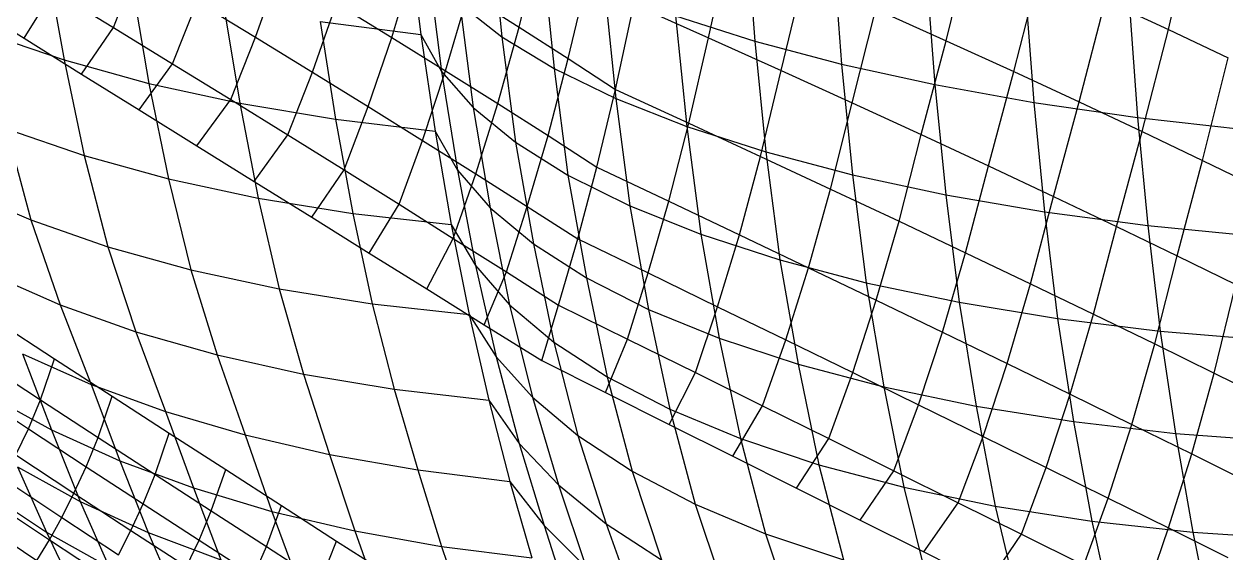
# Model space of a CAD drawing. Extents: x -429 to 429, y -1 to 209.
# Drawn here: x -376.27 to -356.14, y 60.37 to 69.22 of the extents above; entities that cross this region are included whole.
import ezdxf

# ---------------------------------------------------------------- set-up
doc = ezdxf.new("R2010")
doc.units = 0

msp = doc.modelspace()

# ---------------------------------------------------------------- linework, layer by layer
at = {"layer": 'default', "color": 3, "linetype": 'CONTINUOUS'}
for p, q in [((-357.105, 69.133, 155.335), (-356.682, 70.947, 155.571)), ((-367.977, 69.175, 164.853), (-367.626, 70.581, 165.031)), ((-364.805, 68.995, 161.44), (-364.462, 70.552, 161.622)), ((-360.827, 68.945, 158.532), (-360.408, 70.632, 158.783)), ((-370.108, 69.002, 167.136), (-369.724, 70.267, 167.346)), ((-374.767, 69.166, 171.374), (-374.366, 70.201, 171.613)), ((-372.392, 69.004, 169.295), (-371.989, 70.15, 169.53)), ((-367.153, 68.646, 163.573), (-366.821, 70.061, 163.739)), ((-359.691, 68.428, 157.419), (-359.259, 70.121, 157.679)), ((-363.586, 68.446, 160.42), (-363.214, 70.008, 160.634)), ((-376.265, 68.988, 172.188), (-375.772, 69.779, 172.518)), ((-375.772, 69.779, 172.518), (-374.767, 69.166, 171.374)), ((-369.208, 68.443, 165.907), (-368.834, 69.716, 166.111)), ((-368.834, 69.716, 166.111), (-367.977, 69.175, 164.853)), ((-377.229, 69.588, 173.367), (-376.265, 68.988, 172.188)), ((-373.779, 68.56, 170.216), (-373.368, 69.598, 170.463)), ((-373.368, 69.598, 170.463), (-372.392, 69.004, 169.295)), ((-371.437, 68.418, 168.109), (-371.035, 69.571, 168.343)), ((-371.035, 69.571, 168.343), (-370.108, 69.002, 167.136)), ((-366.362, 68.129, 162.271), (-366.054, 69.553, 162.423)), ((-366.362, 68.129, 162.271), (-366.054, 69.553, 162.423)), ((-366.054, 69.553, 162.423), (-364.805, 68.995, 161.44)), ((-362.398, 67.906, 159.366), (-362.001, 69.472, 159.604)), ((-362.001, 69.472, 159.604), (-360.827, 68.945, 158.532)), ((-358.596, 67.922, 156.267), (-358.157, 69.621, 156.529)), ((-358.157, 69.621, 156.529), (-357.105, 69.133, 155.335)), ((-375.302, 68.388, 171.009), (-374.767, 69.166, 171.374)), ((-374.767, 69.166, 171.374), (-373.779, 68.56, 170.216)), ((-368.335, 67.894, 164.659), (-367.977, 69.175, 164.853)), ((-367.977, 69.175, 164.853), (-367.153, 68.646, 163.573)), ((-357.543, 67.427, 155.077), (-357.105, 69.133, 155.335)), ((-357.105, 69.133, 155.335), (-356.103, 68.658, 154.098)), ((-376.265, 68.988, 172.188), (-375.302, 68.388, 171.009)), ((-372.806, 67.961, 169.044), (-372.392, 69.004, 169.295)), ((-372.392, 69.004, 169.295), (-371.437, 68.418, 168.109)), ((-370.504, 67.842, 166.906), (-370.108, 69.002, 167.136)), ((-370.108, 69.002, 167.136), (-369.208, 68.443, 165.907)), ((-365.134, 67.565, 161.264), (-364.805, 68.995, 161.44)), ((-364.805, 68.995, 161.44), (-363.586, 68.446, 160.42)), ((-361.242, 67.374, 158.277), (-360.827, 68.945, 158.532)), ((-360.827, 68.945, 158.532), (-359.691, 68.428, 157.419)), ((-367.491, 67.357, 163.392), (-367.153, 68.646, 163.573)), ((-367.153, 68.646, 163.573), (-366.362, 68.129, 162.271)), ((-356.532, 66.943, 153.851), (-356.103, 68.658, 154.098)), ((-374.339, 67.789, 169.83), (-373.779, 68.56, 170.216)), ((-373.779, 68.56, 170.216), (-372.806, 67.961, 169.044)), ((-369.593, 67.275, 165.686), (-369.208, 68.443, 165.907)), ((-369.208, 68.443, 165.907), (-368.335, 67.894, 164.659)), ((-363.933, 67.009, 160.225), (-363.586, 68.446, 160.42)), ((-363.586, 68.446, 160.42), (-362.398, 67.906, 159.366)), ((-375.302, 68.388, 171.009), (-374.339, 67.789, 169.83)), ((-371.85, 67.37, 167.859), (-371.437, 68.418, 168.109)), ((-371.437, 68.418, 168.109), (-370.504, 67.842, 166.906)), ((-360.119, 66.852, 157.155), (-359.691, 68.428, 157.419)), ((-359.691, 68.428, 157.419), (-358.596, 67.922, 156.267)), ((-366.675, 66.83, 162.106), (-366.362, 68.129, 162.271)), ((-366.675, 66.83, 162.106), (-366.362, 68.129, 162.271)), ((-366.362, 68.129, 162.271), (-365.134, 67.565, 161.264)), ((-373.376, 67.189, 168.651), (-372.806, 67.961, 169.044)), ((-372.806, 67.961, 169.044), (-371.85, 67.37, 167.859)), ((-370.909, 66.785, 166.661), (-370.504, 67.842, 166.906)), ((-370.504, 67.842, 166.906), (-369.593, 67.275, 165.686)), ((-368.704, 66.717, 164.449), (-368.335, 67.894, 164.659)), ((-368.335, 67.894, 164.659), (-367.491, 67.357, 163.392)), ((-362.76, 66.462, 159.156), (-362.398, 67.906, 159.366)), ((-362.398, 67.906, 159.366), (-361.242, 67.374, 158.277)), ((-359.03, 66.339, 156), (-358.596, 67.922, 156.267)), ((-358.596, 67.922, 156.267), (-357.543, 67.427, 155.077)), ((-374.339, 67.789, 169.83), (-373.376, 67.189, 168.651)), ((-365.469, 66.26, 161.074), (-365.134, 67.565, 161.264)), ((-365.134, 67.565, 161.264), (-363.933, 67.009, 160.225)), ((-357.975, 65.837, 154.814), (-357.543, 67.427, 155.077)), ((-357.543, 67.427, 155.077), (-356.532, 66.943, 153.851)), ((-372.413, 66.59, 167.471), (-371.85, 67.37, 167.859)), ((-371.85, 67.37, 167.859), (-370.909, 66.785, 166.661)), ((-369.986, 66.208, 165.45), (-369.593, 67.275, 165.686)), ((-369.593, 67.275, 165.686), (-368.704, 66.717, 164.449)), ((-367.839, 66.169, 163.196), (-367.491, 67.357, 163.392)), ((-367.491, 67.357, 163.392), (-366.675, 66.83, 162.106)), ((-361.615, 65.924, 158.057), (-361.242, 67.374, 158.277)), ((-361.242, 67.374, 158.277), (-360.119, 66.852, 157.155)), ((-373.376, 67.189, 168.651), (-372.413, 66.59, 167.471)), ((-366.996, 65.631, 161.927), (-366.675, 66.83, 162.106)), ((-366.996, 65.631, 161.927), (-366.675, 66.83, 162.106)), ((-366.675, 66.83, 162.106), (-365.469, 66.26, 161.074)), ((-364.287, 65.699, 160.015), (-363.933, 67.009, 160.225)), ((-363.933, 67.009, 160.225), (-362.76, 66.462, 159.156)), ((-360.499, 65.395, 156.928), (-360.119, 66.852, 157.155)), ((-360.119, 66.852, 157.155), (-359.03, 66.339, 156)), ((-356.956, 65.346, 153.597), (-356.532, 66.943, 153.851)), ((-356.532, 66.943, 153.851), (-355.566, 66.472, 152.589)), ((-371.449, 65.99, 166.292), (-370.909, 66.785, 166.661)), ((-370.909, 66.785, 166.661), (-369.986, 66.208, 165.45)), ((-369.079, 65.638, 164.226), (-368.704, 66.717, 164.449)), ((-368.704, 66.717, 164.449), (-367.839, 66.169, 163.196)), ((-372.413, 66.59, 167.471), (-371.449, 65.99, 166.292)), ((-363.129, 65.146, 158.93), (-362.76, 66.462, 159.156)), ((-362.76, 66.462, 159.156), (-361.615, 65.924, 158.057)), ((-365.814, 65.058, 160.868), (-365.469, 66.26, 161.074)), ((-365.469, 66.26, 161.074), (-364.287, 65.699, 160.015)), ((-359.412, 64.876, 155.771), (-359.03, 66.339, 156)), ((-359.03, 66.339, 156), (-357.975, 65.837, 154.814)), ((-370.486, 65.39, 165.113), (-369.986, 66.208, 165.45)), ((-369.986, 66.208, 165.45), (-369.079, 65.638, 164.226)), ((-368.189, 65.076, 162.99), (-367.839, 66.169, 163.196)), ((-367.839, 66.169, 163.196), (-366.996, 65.631, 161.927)), ((-371.449, 65.99, 166.292), (-370.486, 65.39, 165.113)), ((-361.995, 64.603, 157.819), (-361.615, 65.924, 158.057)), ((-361.615, 65.924, 158.057), (-360.499, 65.395, 156.928)), ((-358.357, 64.368, 154.585), (-357.975, 65.837, 154.814)), ((-357.975, 65.837, 154.814), (-356.956, 65.346, 153.597)), ((-369.523, 64.791, 163.934), (-369.079, 65.638, 164.226)), ((-369.079, 65.638, 164.226), (-368.189, 65.076, 162.99)), ((-367.316, 64.521, 161.742), (-366.996, 65.631, 161.927)), ((-367.316, 64.521, 161.742), (-366.996, 65.631, 161.927)), ((-366.996, 65.631, 161.927), (-365.814, 65.058, 160.868)), ((-364.652, 64.494, 159.787), (-364.287, 65.699, 160.015)), ((-364.287, 65.699, 160.015), (-363.129, 65.146, 158.93)), ((-370.486, 65.39, 165.113), (-369.523, 64.791, 163.934)), ((-360.886, 64.068, 156.684), (-360.499, 65.395, 156.928)), ((-360.499, 65.395, 156.928), (-359.412, 64.876, 155.771)), ((-357.333, 63.87, 153.373), (-356.956, 65.346, 153.597)), ((-356.956, 65.346, 153.597), (-355.974, 64.865, 152.351)), ((-368.56, 64.191, 162.755), (-368.189, 65.076, 162.99)), ((-368.189, 65.076, 162.99), (-367.316, 64.521, 161.742)), ((-366.162, 63.953, 160.653), (-365.814, 65.058, 160.868)), ((-365.814, 65.058, 160.868), (-364.652, 64.494, 159.787)), ((-363.51, 63.939, 158.685), (-363.129, 65.146, 158.93)), ((-363.129, 65.146, 158.93), (-361.995, 64.603, 157.819)), ((-359.804, 63.544, 155.523), (-359.412, 64.876, 155.771)), ((-359.412, 64.876, 155.771), (-358.357, 64.368, 154.585)), ((-356.34, 63.382, 152.134), (-355.974, 64.865, 152.351)), ((-369.523, 64.791, 163.934), (-368.56, 64.191, 162.755)), ((-367.597, 63.592, 161.576), (-367.316, 64.521, 161.742)), ((-367.597, 63.592, 161.576), (-367.316, 64.521, 161.742)), ((-367.316, 64.521, 161.742), (-366.162, 63.953, 160.653)), ((-365.023, 63.391, 159.548), (-364.652, 64.494, 159.787)), ((-364.652, 64.494, 159.787), (-363.51, 63.939, 158.685)), ((-362.388, 63.392, 157.563), (-361.995, 64.603, 157.819)), ((-361.995, 64.603, 157.819), (-360.886, 64.068, 156.684)), ((-358.747, 63.029, 154.339), (-358.357, 64.368, 154.585)), ((-358.357, 64.368, 154.585), (-357.333, 63.87, 153.373)), ((-368.56, 64.191, 162.755), (-367.597, 63.592, 161.576)), ((-361.287, 62.853, 156.419), (-360.886, 64.068, 156.684)), ((-360.886, 64.068, 156.684), (-359.804, 63.544, 155.523)), ((-366.53, 63.058, 160.401), (-366.162, 63.953, 160.653)), ((-366.162, 63.953, 160.653), (-365.023, 63.391, 159.548)), ((-363.899, 62.836, 158.427), (-363.51, 63.939, 158.685)), ((-363.51, 63.939, 158.685), (-362.388, 63.392, 157.563)), ((-357.717, 62.525, 153.131), (-357.333, 63.87, 153.373)), ((-357.333, 63.87, 153.373), (-356.34, 63.382, 152.134)), ((-367.597, 63.592, 161.576), (-366.53, 63.058, 160.401)), ((-360.208, 62.324, 155.256), (-359.804, 63.544, 155.523)), ((-359.804, 63.544, 155.523), (-358.747, 63.029, 154.339)), ((-365.464, 62.524, 159.225), (-365.023, 63.391, 159.548)), ((-365.023, 63.391, 159.548), (-363.899, 62.836, 158.427)), ((-362.791, 62.288, 157.29), (-362.388, 63.392, 157.563)), ((-362.388, 63.392, 157.563), (-361.287, 62.853, 156.419)), ((-356.714, 62.031, 151.901), (-356.34, 63.382, 152.134)), ((-356.34, 63.382, 152.134), (-355.38, 62.906, 150.87)), ((-366.53, 63.058, 160.401), (-365.464, 62.524, 159.225)), ((-359.15, 61.803, 154.072), (-358.747, 63.029, 154.339)), ((-358.747, 63.029, 154.339), (-357.717, 62.525, 153.131)), ((-364.397, 61.99, 158.05), (-363.899, 62.836, 158.427)), ((-363.899, 62.836, 158.427), (-362.791, 62.288, 157.29)), ((-361.699, 61.747, 156.138), (-361.287, 62.853, 156.419)), ((-361.287, 62.853, 156.419), (-360.208, 62.324, 155.256)), ((-365.464, 62.524, 159.225), (-364.397, 61.99, 158.05)), ((-358.114, 61.292, 152.869), (-357.717, 62.525, 153.131)), ((-357.717, 62.525, 153.131), (-356.714, 62.031, 151.901)), ((-363.33, 61.456, 156.874), (-362.791, 62.288, 157.29)), ((-362.791, 62.288, 157.29), (-361.699, 61.747, 156.138)), ((-360.623, 61.213, 154.97), (-360.208, 62.324, 155.256)), ((-360.208, 62.324, 155.256), (-359.15, 61.803, 154.072)), ((-357.1, 60.791, 151.647), (-356.714, 62.031, 151.901)), ((-356.714, 62.031, 151.901), (-355.739, 61.548, 150.648)), ((-364.397, 61.99, 158.05), (-363.33, 61.456, 156.874)), ((-359.563, 60.687, 153.788), (-359.15, 61.803, 154.072)), ((-359.15, 61.803, 154.072), (-358.114, 61.292, 152.869)), ((-362.264, 60.922, 155.699), (-361.699, 61.747, 156.138)), ((-361.699, 61.747, 156.138), (-360.623, 61.213, 154.97)), ((-363.33, 61.456, 156.874), (-362.264, 60.922, 155.699)), ((-361.197, 60.389, 154.523), (-360.623, 61.213, 154.97)), ((-360.623, 61.213, 154.97), (-359.563, 60.687, 153.788)), ((-358.52, 60.168, 152.591), (-358.114, 61.292, 152.869)), ((-358.114, 61.292, 152.869), (-357.1, 60.791, 151.647)), ((-362.264, 60.922, 155.699), (-361.197, 60.389, 154.523)), ((-357.493, 59.657, 151.379), (-357.1, 60.791, 151.647)), ((-357.1, 60.791, 151.647), (-356.109, 60.299, 150.407)), ((-360.13, 59.855, 153.348), (-359.563, 60.687, 153.788)), ((-359.563, 60.687, 153.788), (-358.52, 60.168, 152.591)), ((-361.197, 60.389, 154.523), (-360.13, 59.855, 153.348))]:
    msp.add_line(p, q, dxfattribs=at)
at = {"layer": 'default', "color": 5, "linetype": 'CONTINUOUS'}
for p, q in [((-369.829, 70.712, 132.46), (-369.625, 69.049, 132.773)), ((-369.829, 70.712, 132.46), (-369.625, 69.049, 132.773)), ((-368.448, 70.811, 126.739), (-368.265, 69.008, 127.046)), ((-364.181, 70.832, 120.464), (-364.029, 68.94, 120.757)), ((-375.895, 70.286, 136.001), (-375.597, 68.624, 136.403)), ((-367.577, 70.304, 125.072), (-367.391, 68.479, 125.385)), ((-362.725, 70.444, 119.305), (-362.576, 68.554, 119.598)), ((-369.49, 70.131, 130.602), (-369.276, 68.43, 130.926)), ((-361.158, 70.093, 118.309), (-361.013, 68.21, 118.6)), ((-374.46, 69.888, 134.951), (-374.175, 68.232, 135.347)), ((-366.543, 69.819, 123.509), (-366.355, 67.979, 123.827)), ((-359.497, 69.781, 117.487), (-359.356, 67.912, 117.774)), ((-372.926, 69.547, 134.056), (-372.655, 67.901, 134.441)), ((-368.967, 69.561, 128.791), (-368.265, 69.008, 127.046)), ((-368.967, 69.561, 128.791), (-368.745, 67.828, 129.125)), ((-357.758, 69.512, 116.848), (-357.622, 67.662, 117.128)), ((-371.309, 69.267, 133.328), (-369.625, 69.049, 132.773)), ((-371.309, 69.267, 133.328), (-371.053, 67.633, 133.695)), ((-365.356, 69.363, 122.066), (-364.029, 68.94, 120.757)), ((-365.356, 69.363, 122.066), (-365.169, 67.512, 122.387)), ((-376.909, 69.074, 137.6), (-375.597, 68.624, 136.403)), ((-369.625, 69.049, 132.773), (-369.276, 68.43, 130.926)), ((-369.625, 69.049, 132.773), (-369.385, 67.432, 133.116)), ((-369.625, 69.049, 132.773), (-369.385, 67.432, 133.116)), ((-368.265, 69.008, 127.046), (-367.391, 68.479, 125.385)), ((-368.265, 69.008, 127.046), (-368.037, 67.248, 127.39)), ((-364.029, 68.94, 120.757), (-362.576, 68.554, 119.598)), ((-364.029, 68.94, 120.757), (-363.843, 67.085, 121.081)), ((-375.597, 68.624, 136.403), (-374.175, 68.232, 135.347)), ((-375.597, 68.624, 136.403), (-375.26, 67.022, 136.837)), ((-367.391, 68.479, 125.385), (-366.355, 67.979, 123.827)), ((-367.391, 68.479, 125.385), (-367.16, 66.698, 125.737)), ((-362.576, 68.554, 119.598), (-361.013, 68.21, 118.6)), ((-362.576, 68.554, 119.598), (-362.392, 66.702, 119.922)), ((-374.175, 68.232, 135.347), (-372.655, 67.901, 134.441)), ((-374.175, 68.232, 135.347), (-373.85, 66.634, 135.774)), ((-369.276, 68.43, 130.926), (-368.745, 67.828, 129.125)), ((-369.276, 68.43, 130.926), (-369.01, 66.779, 131.288)), ((-361.013, 68.21, 118.6), (-359.356, 67.912, 117.774)), ((-361.013, 68.21, 118.6), (-360.832, 66.366, 118.923)), ((-372.655, 67.901, 134.441), (-371.053, 67.633, 133.695)), ((-372.655, 67.901, 134.441), (-372.347, 66.31, 134.856)), ((-368.745, 67.828, 129.125), (-368.037, 67.248, 127.39)), ((-368.745, 67.828, 129.125), (-368.459, 66.149, 129.506)), ((-366.355, 67.979, 123.827), (-365.169, 67.512, 122.387)), ((-366.355, 67.979, 123.827), (-366.123, 66.182, 124.186)), ((-359.356, 67.912, 117.774), (-357.622, 67.662, 117.128)), ((-359.356, 67.912, 117.774), (-359.179, 66.081, 118.093)), ((-371.053, 67.633, 133.695), (-369.385, 67.432, 133.116)), ((-371.053, 67.633, 133.695), (-370.762, 66.054, 134.09)), ((-357.622, 67.662, 117.128), (-355.831, 67.462, 116.67)), ((-357.622, 67.662, 117.128), (-357.45, 65.851, 117.442)), ((-376.562, 67.471, 138.034), (-375.26, 67.022, 136.837)), ((-376.562, 67.471, 138.034), (-376.153, 65.947, 138.521)), ((-369.385, 67.432, 133.116), (-369.01, 66.779, 131.288)), ((-369.385, 67.432, 133.116), (-369.113, 65.868, 133.485)), ((-369.385, 67.432, 133.116), (-369.113, 65.868, 133.485)), ((-365.169, 67.512, 122.387), (-363.843, 67.085, 121.081)), ((-365.169, 67.512, 122.387), (-364.936, 65.707, 122.75)), ((-368.037, 67.248, 127.39), (-367.16, 66.698, 125.737)), ((-368.037, 67.248, 127.39), (-367.736, 65.546, 127.789)), ((-363.843, 67.085, 121.081), (-362.392, 66.702, 119.922)), ((-363.843, 67.085, 121.081), (-363.612, 65.276, 121.447)), ((-375.26, 67.022, 136.837), (-373.85, 66.634, 135.774)), ((-375.26, 67.022, 136.837), (-374.865, 65.498, 137.323)), ((-373.85, 66.634, 135.774), (-372.347, 66.31, 134.856)), ((-373.85, 66.634, 135.774), (-373.474, 65.112, 136.25)), ((-369.01, 66.779, 131.288), (-368.459, 66.149, 129.506)), ((-369.01, 66.779, 131.288), (-368.709, 65.184, 131.678)), ((-367.16, 66.698, 125.737), (-366.123, 66.182, 124.186)), ((-367.16, 66.698, 125.737), (-366.85, 64.978, 126.152)), ((-362.392, 66.702, 119.922), (-360.832, 66.366, 118.923)), ((-362.392, 66.702, 119.922), (-362.165, 64.895, 120.288)), ((-377.328, 66.455, 139.835), (-376.153, 65.947, 138.521)), ((-372.347, 66.31, 134.856), (-370.762, 66.054, 134.09)), ((-372.347, 66.31, 134.856), (-371.994, 64.793, 135.313)), ((-360.832, 66.366, 118.923), (-359.179, 66.081, 118.093)), ((-360.832, 66.366, 118.923), (-360.609, 64.567, 119.286)), ((-370.762, 66.054, 134.09), (-369.113, 65.868, 133.485)), ((-370.762, 66.054, 134.09), (-370.435, 64.543, 134.52)), ((-368.459, 66.149, 129.506), (-367.736, 65.546, 127.789)), ((-368.459, 66.149, 129.506), (-368.135, 64.527, 129.918)), ((-366.123, 66.182, 124.186), (-364.936, 65.707, 122.75)), ((-366.123, 66.182, 124.186), (-365.809, 64.449, 124.613)), ((-359.179, 66.081, 118.093), (-357.45, 65.851, 117.442)), ((-359.179, 66.081, 118.093), (-358.962, 64.296, 118.452)), ((-376.153, 65.947, 138.521), (-374.865, 65.498, 137.323)), ((-376.153, 65.947, 138.521), (-375.662, 64.526, 139.078)), ((-369.113, 65.868, 133.485), (-368.709, 65.184, 131.678)), ((-369.113, 65.868, 133.485), (-368.812, 64.365, 133.877)), ((-369.113, 65.868, 133.485), (-368.812, 64.365, 133.877)), ((-357.45, 65.851, 117.442), (-355.663, 65.677, 116.977)), ((-357.45, 65.851, 117.442), (-357.239, 64.085, 117.794)), ((-364.936, 65.707, 122.75), (-363.612, 65.276, 121.447)), ((-364.936, 65.707, 122.75), (-364.624, 63.966, 123.187)), ((-374.865, 65.498, 137.323), (-373.474, 65.112, 136.25)), ((-374.865, 65.498, 137.323), (-374.395, 64.075, 137.877)), ((-367.736, 65.546, 127.789), (-366.85, 64.978, 126.152)), ((-367.736, 65.546, 127.789), (-367.396, 63.903, 128.22)), ((-363.612, 65.276, 121.447), (-362.165, 64.895, 120.288)), ((-363.612, 65.276, 121.447), (-363.306, 63.532, 121.887)), ((-376.824, 65.036, 140.384), (-375.662, 64.526, 139.078)), ((-373.474, 65.112, 136.25), (-371.994, 64.793, 135.313)), ((-373.474, 65.112, 136.25), (-373.034, 63.688, 136.79)), ((-368.709, 65.184, 131.678), (-368.135, 64.527, 129.918)), ((-368.709, 65.184, 131.678), (-368.363, 63.655, 132.099)), ((-366.85, 64.978, 126.152), (-365.809, 64.449, 124.613)), ((-366.85, 64.978, 126.152), (-366.5, 63.318, 126.601)), ((-362.165, 64.895, 120.288), (-360.609, 64.567, 119.286)), ((-362.165, 64.895, 120.288), (-361.868, 63.152, 120.728)), ((-371.994, 64.793, 135.313), (-370.435, 64.543, 134.52)), ((-371.994, 64.793, 135.313), (-371.587, 63.366, 135.825)), ((-375.662, 64.526, 139.078), (-374.395, 64.075, 137.877)), ((-375.662, 64.526, 139.078), (-375.142, 63.194, 139.653)), ((-370.435, 64.543, 134.52), (-368.812, 64.365, 133.877)), ((-370.435, 64.543, 134.52), (-370.067, 63.114, 134.989)), ((-368.135, 64.527, 129.918), (-367.396, 63.903, 128.22)), ((-368.135, 64.527, 129.918), (-367.754, 62.977, 130.368)), ((-365.809, 64.449, 124.613), (-364.624, 63.966, 123.187)), ((-365.809, 64.449, 124.613), (-365.455, 62.778, 125.076)), ((-360.609, 64.567, 119.286), (-358.962, 64.296, 118.452)), ((-360.609, 64.567, 119.286), (-360.325, 62.831, 119.719)), ((-376.735, 64.258, 170.207), (-375.758, 63.623, 169.029)), ((-368.812, 64.365, 133.877), (-368.363, 63.655, 132.099)), ((-368.812, 64.365, 133.877), (-368.484, 62.931, 134.288)), ((-368.812, 64.365, 133.877), (-368.484, 62.931, 134.288)), ((-358.962, 64.296, 118.452), (-357.239, 64.085, 117.794)), ((-358.962, 64.296, 118.452), (-358.692, 62.57, 118.872)), ((-374.395, 64.075, 137.877), (-373.034, 63.688, 136.79)), ((-374.395, 64.075, 137.877), (-373.897, 62.74, 138.449)), ((-357.239, 64.085, 117.794), (-355.459, 63.935, 117.319)), ((-357.239, 64.085, 117.794), (-356.985, 62.374, 118.195)), ((-367.396, 63.903, 128.22), (-366.5, 63.318, 126.601)), ((-367.396, 63.903, 128.22), (-366.991, 62.337, 128.698)), ((-364.624, 63.966, 123.187), (-363.306, 63.532, 121.887)), ((-364.624, 63.966, 123.187), (-364.271, 62.287, 123.659)), ((-376.292, 63.707, 140.951), (-375.142, 63.194, 139.653)), ((-376.292, 63.707, 140.951), (-375.806, 62.432, 141.474)), ((-375.994, 62.936, 168.898), (-375.758, 63.623, 169.029)), ((-375.758, 63.623, 169.029), (-374.791, 62.996, 167.842)), ((-373.034, 63.688, 136.79), (-371.587, 63.366, 135.825)), ((-373.034, 63.688, 136.79), (-372.565, 62.349, 137.346)), ((-368.363, 63.655, 132.099), (-367.754, 62.977, 130.368)), ((-368.363, 63.655, 132.099), (-367.973, 62.203, 132.549)), ((-376.978, 63.58, 170.073), (-375.994, 62.936, 168.898)), ((-363.306, 63.532, 121.887), (-361.868, 63.152, 120.728)), ((-363.306, 63.532, 121.887), (-362.96, 61.85, 122.364)), ((-371.587, 63.366, 135.825), (-370.067, 63.114, 134.989)), ((-371.587, 63.366, 135.825), (-371.154, 62.022, 136.353)), ((-366.5, 63.318, 126.601), (-365.455, 62.778, 125.076)), ((-366.5, 63.318, 126.601), (-366.081, 61.739, 127.103)), ((-377.182, 63.103, 169.952), (-376.195, 62.451, 168.777)), ((-376.853, 63.006, 142.846), (-375.806, 62.432, 141.474)), ((-375.142, 63.194, 139.653), (-373.897, 62.74, 138.449)), ((-375.142, 63.194, 139.653), (-374.663, 61.916, 140.181)), ((-370.067, 63.114, 134.989), (-368.484, 62.931, 134.288)), ((-370.067, 63.114, 134.989), (-369.673, 61.762, 135.474)), ((-361.868, 63.152, 120.728), (-360.325, 62.831, 119.719)), ((-361.868, 63.152, 120.728), (-361.532, 61.472, 121.203)), ((-376.195, 62.451, 168.777), (-375.994, 62.936, 168.898)), ((-375.994, 62.936, 168.898), (-375.025, 62.303, 167.709)), ((-375.025, 62.303, 167.709), (-374.791, 62.996, 167.842)), ((-374.791, 62.996, 167.842), (-373.835, 62.378, 166.646)), ((-368.484, 62.931, 134.288), (-367.973, 62.203, 132.549)), ((-368.484, 62.931, 134.288), (-368.132, 61.571, 134.717)), ((-368.484, 62.931, 134.288), (-368.132, 61.571, 134.717)), ((-367.754, 62.977, 130.368), (-366.991, 62.337, 128.698)), ((-367.754, 62.977, 130.368), (-367.318, 61.512, 130.856)), ((-360.325, 62.831, 119.719), (-358.692, 62.57, 118.872)), ((-360.325, 62.831, 119.719), (-360.003, 61.156, 120.187)), ((-373.897, 62.74, 138.449), (-372.565, 62.349, 137.346)), ((-373.897, 62.74, 138.449), (-373.431, 61.461, 138.976)), ((-365.455, 62.778, 125.076), (-364.271, 62.287, 123.659)), ((-365.455, 62.778, 125.076), (-365.03, 61.19, 125.597)), ((-376.402, 62.012, 168.648), (-376.195, 62.451, 168.777)), ((-376.195, 62.451, 168.777), (-375.225, 61.814, 167.587)), ((-375.806, 62.432, 141.474), (-374.663, 61.916, 140.181)), ((-375.806, 62.432, 141.474), (-375.329, 61.236, 141.983)), ((-358.692, 62.57, 118.872), (-356.985, 62.374, 118.195)), ((-358.692, 62.57, 118.872), (-358.386, 60.905, 119.326)), ((-375.225, 61.814, 167.587), (-375.025, 62.303, 167.709)), ((-375.025, 62.303, 167.709), (-374.071, 61.683, 166.508)), ((-374.071, 61.683, 166.508), (-373.835, 62.378, 166.646)), ((-373.835, 62.378, 166.646), (-372.89, 61.767, 165.44)), ((-372.565, 62.349, 137.346), (-371.154, 62.022, 136.353)), ((-372.565, 62.349, 137.346), (-372.117, 61.068, 137.865)), ((-367.973, 62.203, 132.549), (-367.318, 61.512, 130.856)), ((-367.973, 62.203, 132.549), (-367.557, 60.832, 133.019)), ((-366.991, 62.337, 128.698), (-366.081, 61.739, 127.103)), ((-366.991, 62.337, 128.698), (-366.521, 60.861, 129.222)), ((-364.271, 62.287, 123.659), (-362.96, 61.85, 122.364)), ((-364.271, 62.287, 123.659), (-363.849, 60.694, 124.194)), ((-356.985, 62.374, 118.195), (-355.221, 62.243, 117.694)), ((-356.985, 62.374, 118.195), (-356.696, 60.721, 118.627)), ((-376.402, 62.012, 168.648), (-375.431, 61.371, 167.457)), ((-371.154, 62.022, 136.353), (-369.673, 61.762, 135.474)), ((-371.154, 62.022, 136.353), (-370.729, 60.74, 136.854)), ((-376.376, 61.814, 143.345), (-375.329, 61.236, 141.983)), ((-376.376, 61.814, 143.345), (-375.89, 60.719, 143.845)), ((-375.431, 61.371, 167.457), (-375.225, 61.814, 167.587)), ((-375.225, 61.814, 167.587), (-374.272, 61.192, 166.382)), ((-374.663, 61.916, 140.181), (-373.431, 61.461, 138.976)), ((-374.663, 61.916, 140.181), (-374.191, 60.717, 140.695)), ((-362.96, 61.85, 122.364), (-361.532, 61.472, 121.203)), ((-362.96, 61.85, 122.364), (-362.546, 60.255, 122.905)), ((-376.608, 61.611, 168.518), (-375.636, 60.967, 167.325)), ((-374.272, 61.192, 166.382), (-374.071, 61.683, 166.508)), ((-374.071, 61.683, 166.508), (-373.132, 61.075, 165.294)), ((-373.132, 61.075, 165.294), (-372.89, 61.767, 165.44)), ((-372.89, 61.767, 165.44), (-371.956, 61.165, 164.226)), ((-369.673, 61.762, 135.474), (-368.132, 61.571, 134.717)), ((-369.673, 61.762, 135.474), (-369.274, 60.48, 135.95)), ((-366.081, 61.739, 127.103), (-365.03, 61.19, 125.597)), ((-366.081, 61.739, 127.103), (-365.59, 60.256, 127.659)), ((-373.431, 61.461, 138.976), (-372.117, 61.068, 137.865)), ((-373.431, 61.461, 138.976), (-372.969, 60.26, 139.49)), ((-368.132, 61.571, 134.717), (-367.557, 60.832, 133.019)), ((-368.132, 61.571, 134.717), (-367.761, 60.288, 135.157)), ((-368.132, 61.571, 134.717), (-367.761, 60.288, 135.157)), ((-367.318, 61.512, 130.856), (-366.521, 60.861, 129.222)), ((-367.318, 61.512, 130.856), (-366.851, 60.131, 131.367)), ((-361.532, 61.472, 121.203), (-360.003, 61.156, 120.187)), ((-361.532, 61.472, 121.203), (-361.135, 59.877, 121.742)), ((-376.848, 61.357, 145.26), (-375.89, 60.719, 143.845)), ((-376.812, 61.24, 168.386), (-375.84, 60.593, 167.191)), ((-375.636, 60.967, 167.325), (-375.431, 61.371, 167.457)), ((-375.431, 61.371, 167.457), (-374.479, 60.748, 166.249)), ((-375.329, 61.236, 141.983), (-374.191, 60.717, 140.695)), ((-375.329, 61.236, 141.983), (-374.843, 60.137, 142.493)), ((-374.479, 60.748, 166.249), (-374.272, 61.192, 166.382)), ((-374.272, 61.192, 166.382), (-373.337, 60.586, 165.163)), ((-365.03, 61.19, 125.597), (-363.849, 60.694, 124.194)), ((-365.03, 61.19, 125.597), (-364.532, 59.702, 126.179)), ((-373.337, 60.586, 165.163), (-373.132, 61.075, 165.294)), ((-373.132, 61.075, 165.294), (-372.209, 60.479, 164.067)), ((-372.209, 60.479, 164.067), (-371.956, 61.165, 164.226)), ((-372.117, 61.068, 137.865), (-370.729, 60.74, 136.854)), ((-372.117, 61.068, 137.865), (-371.67, 59.866, 138.372)), ((-371.956, 61.165, 164.226), (-371.033, 60.572, 163.003)), ((-360.003, 61.156, 120.187), (-358.386, 60.905, 119.326)), ((-360.003, 61.156, 120.187), (-359.626, 59.564, 120.714)), ((-377.024, 60.896, 168.247), (-376.052, 60.245, 167.05)), ((-375.84, 60.593, 167.191), (-375.636, 60.967, 167.325)), ((-375.636, 60.967, 167.325), (-374.684, 60.343, 166.114)), ((-367.557, 60.832, 133.019), (-366.851, 60.131, 131.367)), ((-367.557, 60.832, 133.019), (-367.145, 59.534, 133.489)), ((-366.521, 60.861, 129.222), (-365.59, 60.256, 127.659)), ((-366.521, 60.861, 129.222), (-366.019, 59.475, 129.77)), ((-358.386, 60.905, 119.326), (-356.696, 60.721, 118.627)), ((-358.386, 60.905, 119.326), (-358.033, 59.317, 119.831)), ((-376.052, 60.245, 167.05), (-375.84, 60.593, 167.191)), ((-375.89, 60.719, 143.845), (-374.843, 60.137, 142.493)), ((-375.89, 60.719, 143.845), (-375.413, 59.714, 144.331)), ((-375.84, 60.593, 167.191), (-374.889, 59.968, 165.978)), ((-374.684, 60.343, 166.114), (-374.479, 60.748, 166.249)), ((-374.479, 60.748, 166.249), (-373.546, 60.144, 165.026)), ((-374.191, 60.717, 140.695), (-372.969, 60.26, 139.49)), ((-374.191, 60.717, 140.695), (-373.711, 59.615, 141.21)), ((-373.546, 60.144, 165.026), (-373.337, 60.586, 165.163)), ((-373.337, 60.586, 165.163), (-372.419, 59.996, 163.93)), ((-370.729, 60.74, 136.854), (-369.274, 60.48, 135.95)), ((-370.729, 60.74, 136.854), (-370.3, 59.538, 137.348)), ((-363.849, 60.694, 124.194), (-362.546, 60.255, 122.905)), ((-363.849, 60.694, 124.194), (-363.353, 59.202, 124.793)), ((-356.696, 60.721, 118.627), (-354.95, 60.606, 118.098)), ((-356.696, 60.721, 118.627), (-356.37, 59.14, 119.1)), ((-372.419, 59.996, 163.93), (-372.209, 60.479, 164.067)), ((-372.209, 60.479, 164.067), (-371.302, 59.896, 162.829)), ((-371.302, 59.896, 162.829), (-371.033, 60.572, 163.003)), ((-371.033, 60.572, 163.003), (-370.121, 59.987, 161.771)), ((-369.274, 60.48, 135.95), (-367.761, 60.288, 135.157)), ((-369.274, 60.48, 135.95), (-368.867, 59.279, 136.424))]:
    msp.add_line(p, q, dxfattribs=at)

doc.saveas('drawing.dxf')
